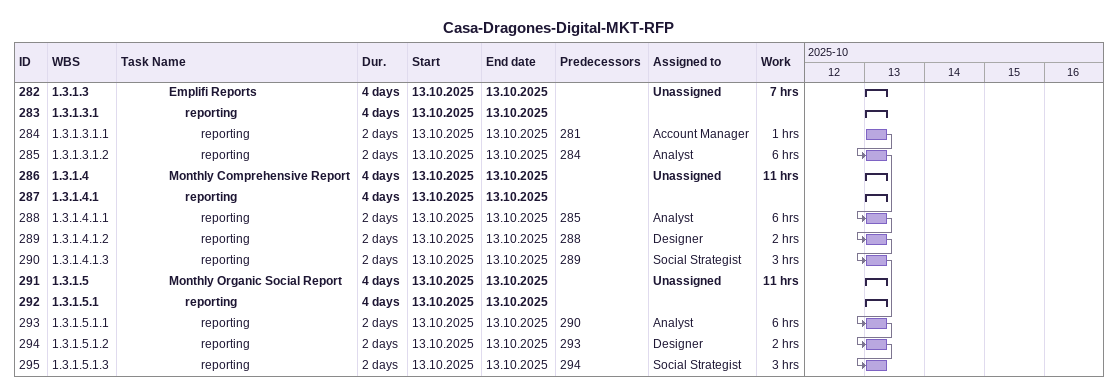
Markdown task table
Casa-Dragones-Digital-MKT-RFP

| ID | WBS | Task | Duration | Start | Finish | Predecessors | Resources | Work (h) |
|---|---|---|---|---|---|---|---|---|
| 282 | 1.3.1.3 | **Emplifi Reports** | 4d | 2025-10-13 | 2025-10-13 |  | Unassigned | 7 |
| 283 | 1.3.1.3.1 | **reporting** | 4d | 2025-10-13 | 2025-10-13 |  |  |  |
| 284 | 1.3.1.3.1.1 | reporting | 2d | 2025-10-13 | 2025-10-13 | 281 | Account Manager | 1 |
| 285 | 1.3.1.3.1.2 | reporting | 2d | 2025-10-13 | 2025-10-13 | 284 | Analyst | 6 |
| 286 | 1.3.1.4 | **Monthly Comprehensive Report** | 4d | 2025-10-13 | 2025-10-13 |  | Unassigned | 11 |
| 287 | 1.3.1.4.1 | **reporting** | 4d | 2025-10-13 | 2025-10-13 |  |  |  |
| 288 | 1.3.1.4.1.1 | reporting | 2d | 2025-10-13 | 2025-10-13 | 285 | Analyst | 6 |
| 289 | 1.3.1.4.1.2 | reporting | 2d | 2025-10-13 | 2025-10-13 | 288 | Designer | 2 |
| 290 | 1.3.1.4.1.3 | reporting | 2d | 2025-10-13 | 2025-10-13 | 289 | Social Strategist | 3 |
| 291 | 1.3.1.5 | **Monthly Organic Social Report** | 4d | 2025-10-13 | 2025-10-13 |  | Unassigned | 11 |
| 292 | 1.3.1.5.1 | **reporting** | 4d | 2025-10-13 | 2025-10-13 |  |  |  |
| 293 | 1.3.1.5.1.1 | reporting | 2d | 2025-10-13 | 2025-10-13 | 290 | Analyst | 6 |
| 294 | 1.3.1.5.1.2 | reporting | 2d | 2025-10-13 | 2025-10-13 | 293 | Designer | 2 |
| 295 | 1.3.1.5.1.3 | reporting | 2d | 2025-10-13 | 2025-10-13 | 294 | Social Strategist | 3 |
